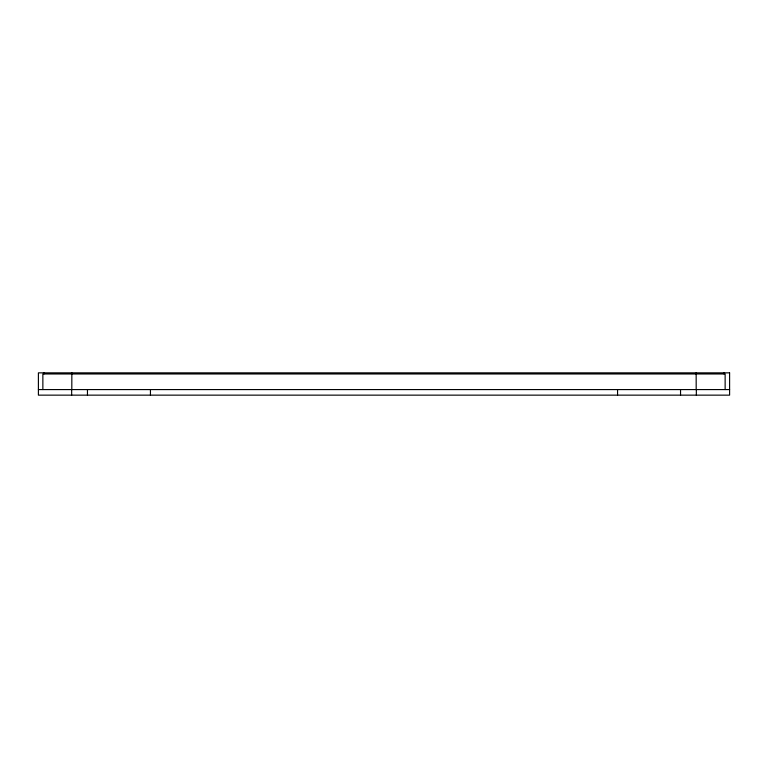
<?xml version="1.0" encoding="UTF-8"?>
<svg xmlns="http://www.w3.org/2000/svg" width="768" height="768" viewBox="0 0 768 768"><rect width="100%" height="100%" fill="white"/><g stroke="black" fill="none" stroke-linecap="round" stroke-linejoin="round"><path stroke-width="1.15" d="M38.4 389.578L729.6 389.578M725.136 389.578L725.136 373.968L42.864 373.968L42.864 389.578M724.022 372.854L724.022 373.968M696.336 389.578L696.336 395.146M696.154 372.854L696.192 389.578M680.544 389.578L680.544 395.146M617.558 389.578L617.558 395.146M150.442 389.578L150.442 395.146M87.456 389.578L87.456 395.146M71.846 372.854L71.808 389.578M71.664 389.578L71.664 395.146M43.978 372.854L43.978 373.968M729.6 372.854L38.4 372.854L38.4 395.146L729.6 395.146L729.6 372.854"/></g></svg>
